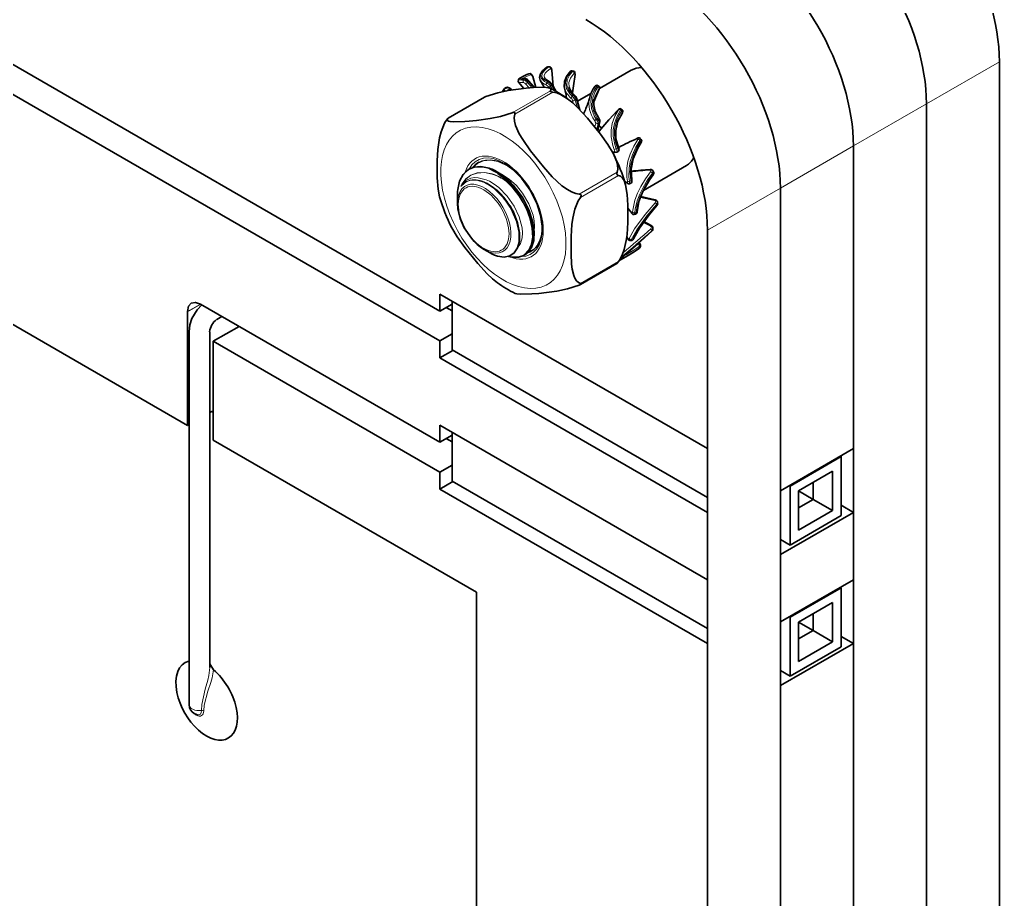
# Model space of a CAD drawing. Extents: x 291 to 828, y 188 to 662.
# Drawn here: x 705.75 to 734.23, y 603.67 to 629.25 of the extents above; entities that cross this region are included whole.
import ezdxf

# ---------------------------------------------------------------- set-up
doc = ezdxf.new("R2010")
doc.units = 0

msp = doc.modelspace()

# ---------------------------------------------------------------- linework, layer by layer
at = {"color": 7, "lineweight": 35}
for p, q in [((688.35, 637.872), (717.967, 620.773)), ((717.967, 619.909), (688.35, 637.008)), ((710.633, 617.453), (683.134, 633.33)), ((734.231, 628.024), (734.231, 581.99)), ((732.109, 626.799), (732.109, 580.765)), ((732.109, 626.799), (732.109, 580.765)), ((729.988, 625.574), (729.988, 579.54)), ((727.867, 624.349), (727.867, 578.315)), ((725.745, 623.125), (725.745, 577.091)), ((719.029, 589.599), (719.029, 612.605)), ((729.988, 611.112), (729.988, 579.54)), ((727.867, 609.887), (727.867, 578.315))]:
    msp.add_line(p, q, dxfattribs=at)
at = {"color": 7, "lineweight": 13, "ltscale": 0.061236}
for p, q in [((732.109, 626.799), (734.231, 628.024)), ((727.867, 624.349), (725.745, 623.125))]:
    msp.add_line(p, q, dxfattribs=at)
at = {"color": 7, "lineweight": 35, "ltscale": 0.00045742}
msp.add_line((721.107, 627.875), (721.089, 627.87), dxfattribs=at)
at = {"color": 7, "lineweight": 35, "ltscale": 0.000359878}
msp.add_line((721.107, 627.875), (721.094, 627.87), dxfattribs=at)
at = {"color": 7, "lineweight": 13, "ltscale": 0.000861641}
msp.add_line((721.128, 627.873), (721.094, 627.87), dxfattribs=at)
at = {"color": 7, "lineweight": 35, "ltscale": 0.000858311}
msp.add_line((721.141, 627.878), (721.107, 627.875), dxfattribs=at)
at = {"color": 7, "lineweight": 13, "ltscale": 0.000355936}
msp.add_line((721.128, 627.873), (721.141, 627.878), dxfattribs=at)
at = {"color": 7, "lineweight": 13, "ltscale": 0.000167854}
msp.add_line((721.219, 627.783), (721.225, 627.783), dxfattribs=at)
at = {"color": 7, "lineweight": 13, "ltscale": 0.011804}
msp.add_line((721.219, 627.783), (721.259, 627.313), dxfattribs=at)
at = {"color": 7, "lineweight": 35, "ltscale": 0.011994}
msp.add_line((721.264, 627.305), (721.225, 627.783), dxfattribs=at)
at = {"color": 7, "lineweight": 13, "ltscale": 0.000930637}
msp.add_line((721.827, 627.743), (721.791, 627.752), dxfattribs=at)
at = {"color": 7, "lineweight": 35, "ltscale": 0.00092868}
msp.add_line((721.848, 627.753), (721.812, 627.761), dxfattribs=at)
at = {"color": 7, "lineweight": 35, "ltscale": 0.026642}
msp.add_line((722.608, 627.243), (723.531, 627.776), dxfattribs=at)
at = {"color": 7, "lineweight": 35, "ltscale": 0.006023}
msp.add_line((720.257, 627.433), (720.409, 627.247), dxfattribs=at)
at = {"color": 7, "lineweight": 35, "ltscale": 0.00051177}
msp.add_line((720.308, 627.556), (720.326, 627.567), dxfattribs=at)
at = {"color": 7, "lineweight": 13, "ltscale": 0.0008866}
msp.add_line((720.397, 627.487), (720.418, 627.516), dxfattribs=at)
at = {"color": 7, "lineweight": 13, "ltscale": 0.00088899}
msp.add_line((720.518, 627.421), (720.54, 627.45), dxfattribs=at)
at = {"color": 7, "lineweight": 13, "ltscale": 0.005032}
msp.add_line((720.649, 627.268), (720.518, 627.421), dxfattribs=at)
at = {"color": 7, "lineweight": 13, "ltscale": 0.005868}
msp.add_line((720.54, 627.45), (720.692, 627.271), dxfattribs=at)
at = {"color": 7, "lineweight": 35, "ltscale": 0.006774}
msp.add_line((720.547, 627.479), (720.723, 627.273), dxfattribs=at)
at = {"color": 7, "lineweight": 13, "ltscale": 0.008359}
msp.add_line((720.663, 627.597), (720.753, 627.275), dxfattribs=at)
at = {"color": 7, "lineweight": 35, "ltscale": 0.008189}
msp.add_line((720.761, 627.275), (720.674, 627.591), dxfattribs=at)
at = {"color": 7, "lineweight": 35, "ltscale": 0.005772}
msp.add_line((720.887, 627.484), (720.997, 627.281), dxfattribs=at)
at = {"color": 7, "lineweight": 13, "ltscale": 0.000932623}
msp.add_line((721.078, 627.412), (721.103, 627.44), dxfattribs=at)
at = {"color": 7, "lineweight": 13, "ltscale": 0.000136103}
msp.add_line((721.891, 627.653), (721.895, 627.656), dxfattribs=at)
at = {"color": 7, "lineweight": 35, "ltscale": 0.000822306}
msp.add_line((719.801, 627.182), (719.784, 627.154), dxfattribs=at)
at = {"color": 7, "lineweight": 35, "ltscale": 0.001035}
msp.add_line((719.801, 627.182), (719.826, 627.215), dxfattribs=at)
at = {"color": 7, "lineweight": 13, "ltscale": 0.00082186}
msp.add_line((719.851, 627.234), (719.869, 627.262), dxfattribs=at)
at = {"color": 7, "lineweight": 13, "ltscale": 0.000624426}
msp.add_line((719.973, 627.208), (719.958, 627.188), dxfattribs=at)
at = {"color": 7, "lineweight": 13, "ltscale": 0.000826942}
msp.add_line((719.973, 627.208), (719.992, 627.235), dxfattribs=at)
at = {"color": 7, "lineweight": 13, "ltscale": 0.000577921}
msp.add_line((719.991, 627.193), (719.973, 627.208), dxfattribs=at)
at = {"color": 7, "lineweight": 13, "ltscale": 0.00139}
msp.add_line((719.992, 627.235), (720.035, 627.2), dxfattribs=at)
at = {"color": 7, "lineweight": 35, "ltscale": 0.002028}
msp.add_line((720.001, 627.256), (720.063, 627.204), dxfattribs=at)
at = {"color": 7, "lineweight": 13, "ltscale": 0.031951}
for p, q in [((720.073, 626.542), (721.18, 627.181)), ((718.199, 626.375), (719.306, 627.014)), ((722.017, 624.17), (723.124, 624.809)), ((722.053, 624.079), (723.159, 624.718))]:
    msp.add_line(p, q, dxfattribs=at)
at = {"color": 7, "lineweight": 13, "ltscale": 0.031949}
msp.add_line((720.143, 626.501), (721.25, 627.14), dxfattribs=at)
at = {"color": 7, "lineweight": 13, "ltscale": 0.003988}
msp.add_line((720.564, 627.261), (720.46, 627.382), dxfattribs=at)
at = {"color": 7, "lineweight": 13, "ltscale": 0.000864549}
msp.add_line((721.137, 627.264), (721.12, 627.294), dxfattribs=at)
at = {"color": 7, "lineweight": 13, "ltscale": 0.000931017}
msp.add_line((721.187, 627.316), (721.212, 627.344), dxfattribs=at)
at = {"color": 7, "lineweight": 13, "ltscale": 0.00288}
msp.add_line((721.244, 627.216), (721.187, 627.316), dxfattribs=at)
at = {"color": 7, "lineweight": 13, "ltscale": 0.004547}
msp.add_line((721.212, 627.344), (721.302, 627.186), dxfattribs=at)
at = {"color": 7, "lineweight": 35, "ltscale": 0.006318}
msp.add_line((721.22, 627.382), (721.345, 627.162), dxfattribs=at)
at = {"color": 7, "lineweight": 35, "ltscale": 0.010087}
msp.add_line((722.6, 627.223), (722.44, 626.853), dxfattribs=at)
at = {"color": 7, "lineweight": 13, "ltscale": 0.010002}
msp.add_line((722.599, 627.22), (722.44, 626.853), dxfattribs=at)
at = {"color": 7, "lineweight": 13, "ltscale": 0.000988167}
msp.add_line((722.565, 627.299), (722.53, 627.317), dxfattribs=at)
at = {"color": 7, "lineweight": 35, "ltscale": 0.000990267}
msp.add_line((722.585, 627.317), (722.55, 627.335), dxfattribs=at)
at = {"color": 7, "lineweight": 35, "ltscale": 0.030573}
msp.add_line((718.208, 626.384), (719.267, 626.995), dxfattribs=at)
at = {"color": 7, "lineweight": 35, "ltscale": 0.001066}
msp.add_line((719.267, 626.995), (719.306, 627.014), dxfattribs=at)
at = {"color": 7, "lineweight": 13, "ltscale": 0.000960683}
msp.add_line((721.813, 627.018), (721.841, 627.044), dxfattribs=at)
at = {"color": 7, "lineweight": 13, "ltscale": 0.002511}
msp.add_line((721.854, 626.804), (721.827, 626.901), dxfattribs=at)
at = {"color": 7, "lineweight": 13, "ltscale": 0.000956747}
msp.add_line((721.899, 626.905), (721.927, 626.931), dxfattribs=at)
at = {"color": 7, "lineweight": 13, "ltscale": 0.005023}
msp.add_line((721.953, 626.712), (721.899, 626.905), dxfattribs=at)
at = {"color": 7, "lineweight": 13, "ltscale": 0.006969}
msp.add_line((721.927, 626.931), (722.002, 626.663), dxfattribs=at)
at = {"color": 7, "lineweight": 35, "ltscale": 0.008949}
msp.add_line((721.94, 626.972), (722.037, 626.627), dxfattribs=at)
at = {"color": 7, "lineweight": 35, "ltscale": 0.011252}
msp.add_line((721.968, 626.873), (722.357, 627.099), dxfattribs=at)
at = {"color": 7, "lineweight": 35, "ltscale": 0.000972272}
msp.add_line((722.323, 626.995), (722.314, 626.957), dxfattribs=at)
at = {"color": 7, "lineweight": 35, "ltscale": 0.000635048}
msp.add_line((722.446, 626.903), (722.451, 626.928), dxfattribs=at)
at = {"color": 7, "lineweight": 13, "ltscale": 0.00099374}
msp.add_line((723.253, 626.592), (723.222, 626.617), dxfattribs=at)
at = {"color": 7, "lineweight": 35, "ltscale": 0.000996413}
msp.add_line((723.268, 626.624), (723.238, 626.649), dxfattribs=at)
at = {"color": 7, "lineweight": 13, "ltscale": 0.061237}
for q in [(732.109, 626.799), (727.867, 624.349)]:
    msp.add_line((729.988, 625.574), q, dxfattribs=at)
at = {"color": 7, "lineweight": 35, "ltscale": 0.002633}
msp.add_line((718.135, 626.284), (718.196, 626.37), dxfattribs=at)
at = {"color": 7, "lineweight": 35, "ltscale": 0.000131553}
msp.add_line((718.199, 626.375), (718.196, 626.37), dxfattribs=at)
at = {"color": 7, "lineweight": 35, "ltscale": 0.000326926}
msp.add_line((718.208, 626.384), (718.199, 626.375), dxfattribs=at)
at = {"color": 7, "lineweight": 13, "ltscale": 0.000973554}
msp.add_line((722.512, 626.352), (722.543, 626.375), dxfattribs=at)
at = {"color": 7, "lineweight": 35, "ltscale": 0.007}
msp.add_line((722.617, 626.289), (722.56, 626.015), dxfattribs=at)
at = {"color": 7, "lineweight": 13, "ltscale": 0.003126}
msp.add_line((722.471, 626.127), (722.496, 626.25), dxfattribs=at)
at = {"color": 7, "lineweight": 13, "ltscale": 0.004725}
msp.add_line((722.529, 626.053), (722.567, 626.238), dxfattribs=at)
at = {"color": 7, "lineweight": 13, "ltscale": 0.005989}
msp.add_line((722.599, 626.261), (722.55, 626.026), dxfattribs=at)
at = {"color": 7, "lineweight": 13, "ltscale": 0.00096885}
msp.add_line((722.567, 626.238), (722.599, 626.261), dxfattribs=at)
at = {"color": 7, "lineweight": 13, "ltscale": 0.001262}
msp.add_line((723.795, 625.787), (723.783, 625.738), dxfattribs=at)
at = {"color": 7, "lineweight": 13, "ltscale": 0.000930801}
msp.add_line((723.808, 625.71), (723.783, 625.738), dxfattribs=at)
at = {"color": 7, "lineweight": 35, "ltscale": 0.000933484}
msp.add_line((723.819, 625.759), (723.795, 625.787), dxfattribs=at)
at = {"color": 7, "lineweight": 13, "ltscale": 0.001256}
msp.add_line((723.808, 625.71), (723.819, 625.759), dxfattribs=at)
at = {"color": 7, "lineweight": 13, "ltscale": 0.00172}
msp.add_line((722.978, 625.406), (723.046, 625.419), dxfattribs=at)
at = {"color": 7, "lineweight": 13, "ltscale": 0.001513}
msp.add_line((723.092, 625.495), (723.036, 625.471), dxfattribs=at)
at = {"color": 7, "lineweight": 13, "ltscale": 0.000975944}
msp.add_line((723.092, 625.495), (723.126, 625.514), dxfattribs=at)
at = {"color": 7, "lineweight": 35, "ltscale": 0.000972075}
msp.add_line((723.114, 625.396), (723.148, 625.414), dxfattribs=at)
at = {"color": 7, "lineweight": 13, "ltscale": 0.000950653}
msp.add_line((723.161, 625.528), (723.126, 625.514), dxfattribs=at)
at = {"color": 7, "lineweight": 35, "ltscale": 0.219948}
msp.add_line((729.988, 625.574), (729.988, 616.776), dxfattribs=at)
at = {"color": 7, "lineweight": 35, "ltscale": 0.002598}
msp.add_line((722.997, 625.371), (723.099, 625.391), dxfattribs=at)
at = {"color": 7, "lineweight": 35, "ltscale": 0.000401535}
msp.add_line((723.114, 625.396), (723.099, 625.391), dxfattribs=at)
at = {"color": 7, "lineweight": 35, "ltscale": 0.000803998}
for p, q in [((719.086, 625.094), (719.113, 625.11)), ((720.409, 622.394), (720.437, 622.41))]:
    msp.add_line(p, q, dxfattribs=at)
at = {"color": 7, "lineweight": 13, "ltscale": 0.000909963}
msp.add_line((719.911, 625.028), (719.879, 625.046), dxfattribs=at)
at = {"color": 7, "lineweight": 35, "ltscale": 0.036006}
msp.add_line((723.884, 624.285), (725.131, 625.005), dxfattribs=at)
at = {"color": 7, "lineweight": 35, "ltscale": 0.000782828}
msp.add_line((724.175, 624.823), (724.16, 624.85), dxfattribs=at)
at = {"color": 7, "lineweight": 35, "ltscale": 0.000129511}
msp.add_line((719.897, 624.553), (719.9, 624.557), dxfattribs=at)
at = {"color": 7, "lineweight": 13, "ltscale": 0.002458}
msp.add_line((723.33, 624.565), (723.41, 624.508), dxfattribs=at)
at = {"color": 7, "lineweight": 13, "ltscale": 0.000970767}
msp.add_line((723.481, 624.55), (723.517, 624.565), dxfattribs=at)
at = {"color": 7, "lineweight": 13, "ltscale": 0.000791308}
msp.add_line((724.163, 624.758), (724.147, 624.785), dxfattribs=at)
at = {"color": 7, "lineweight": 13, "ltscale": 9.9358e-05}
msp.add_line((718.603, 624.46), (718.603, 624.464), dxfattribs=at)
at = {"color": 7, "lineweight": 35, "ltscale": 0.002804}
msp.add_line((723.336, 624.547), (723.427, 624.483), dxfattribs=at)
at = {"color": 7, "lineweight": 13, "ltscale": 0.001874}
msp.add_line((723.479, 624.475), (723.481, 624.55), dxfattribs=at)
at = {"color": 7, "lineweight": 35, "ltscale": 0.000965822}
msp.add_line((723.479, 624.475), (723.516, 624.489), dxfattribs=at)
at = {"color": 7, "lineweight": 35, "ltscale": 0.219949}
msp.add_line((727.867, 624.349), (727.867, 615.551), dxfattribs=at)
at = {"color": 7, "lineweight": 35, "ltscale": 0.001939}
msp.add_line((718.479, 624.173), (718.482, 624.251), dxfattribs=at)
at = {"color": 7, "lineweight": 35, "ltscale": 0.006595}
msp.add_line((718.479, 623.909), (718.479, 624.173), dxfattribs=at)
at = {"color": 7, "lineweight": 13, "ltscale": 0.01046}
msp.add_line((723.794, 624.077), (724.202, 623.987), dxfattribs=at)
at = {"color": 7, "lineweight": 35, "ltscale": 0.010716}
msp.add_line((723.805, 624.105), (724.222, 624.007), dxfattribs=at)
at = {"color": 7, "lineweight": 13, "ltscale": 0.004648}
msp.add_line((723.435, 623.778), (723.546, 623.629), dxfattribs=at)
at = {"color": 7, "lineweight": 35, "ltscale": 0.004885}
msp.add_line((723.552, 623.609), (723.435, 623.766), dxfattribs=at)
at = {"color": 7, "lineweight": 13, "ltscale": 0.000588754}
msp.add_line((724.275, 623.851), (724.268, 623.873), dxfattribs=at)
at = {"color": 7, "lineweight": 35, "ltscale": 0.000594868}
msp.add_line((724.295, 623.922), (724.289, 623.945), dxfattribs=at)
at = {"color": 7, "lineweight": 13, "ltscale": 0.001312}
msp.add_line((723.616, 623.583), (723.634, 623.632), dxfattribs=at)
at = {"color": 7, "lineweight": 35, "ltscale": 0.000947035}
msp.add_line((723.616, 623.583), (723.653, 623.592), dxfattribs=at)
at = {"color": 7, "lineweight": 13, "ltscale": 0.000953419}
msp.add_line((723.634, 623.632), (723.671, 623.642), dxfattribs=at)
at = {"color": 7, "lineweight": 13, "ltscale": 0.001326}
msp.add_line((723.671, 623.642), (723.653, 623.592), dxfattribs=at)
at = {"color": 7, "lineweight": 13, "ltscale": 0.005991}
msp.add_line((723.876, 623.347), (724.09, 623.239), dxfattribs=at)
at = {"color": 7, "lineweight": 35, "ltscale": 0.005995}
msp.add_line((723.897, 623.376), (724.11, 623.266), dxfattribs=at)
at = {"color": 7, "lineweight": 35, "ltscale": 0.000371516}
msp.add_line((724.159, 623.149), (724.162, 623.164), dxfattribs=at)
at = {"color": 7, "lineweight": 35, "ltscale": 0.00203}
msp.add_line((723.435, 622.87), (723.401, 622.944), dxfattribs=at)
at = {"color": 7, "lineweight": 13, "ltscale": 0.001977}
msp.add_line((723.402, 622.958), (723.436, 622.886), dxfattribs=at)
at = {"color": 7, "lineweight": 13, "ltscale": 0.000919639}
msp.add_line((723.532, 622.85), (723.569, 622.856), dxfattribs=at)
at = {"color": 7, "lineweight": 13, "ltscale": 8.6006e-05}
msp.add_line((724.129, 623.095), (724.131, 623.098), dxfattribs=at)
at = {"color": 7, "lineweight": 13, "ltscale": 0.000364746}
msp.add_line((724.131, 623.098), (724.133, 623.112), dxfattribs=at)
at = {"color": 7, "lineweight": 35, "ltscale": 0.00496}
msp.add_line((719.256, 622.563), (719.428, 622.464), dxfattribs=at)
at = {"color": 7, "lineweight": 35, "ltscale": 0.000915438}
msp.add_line((723.508, 622.824), (723.544, 622.829), dxfattribs=at)
at = {"color": 7, "lineweight": 35, "ltscale": 0.005846}
msp.add_line((723.758, 622.594), (723.563, 622.465), dxfattribs=at)
at = {"color": 7, "lineweight": 13, "ltscale": 0.00054619}
msp.add_line((723.727, 622.734), (723.744, 622.72), dxfattribs=at)
at = {"color": 7, "lineweight": 13, "ltscale": 0.000383114}
msp.add_line((723.222, 622.303), (723.209, 622.295), dxfattribs=at)
at = {"color": 7, "lineweight": 13, "ltscale": 0.000228357}
msp.add_line((723.213, 622.302), (723.222, 622.303), dxfattribs=at)
at = {"color": 7, "lineweight": 35, "ltscale": 0.000142357}
msp.add_line((723.442, 622.39), (723.437, 622.387), dxfattribs=at)
at = {"color": 7, "lineweight": 35, "ltscale": 0.003575}
msp.add_line((723.563, 622.465), (723.442, 622.39), dxfattribs=at)
at = {"color": 7, "lineweight": 13, "ltscale": 0.03195}
msp.add_line((722.053, 621.58), (723.159, 622.219), dxfattribs=at)
at = {"color": 7, "lineweight": 35, "ltscale": 0.030575}
msp.add_line((722.056, 621.548), (723.115, 622.16), dxfattribs=at)
at = {"color": 7, "lineweight": 35, "ltscale": 0.000324769}
msp.add_line((723.115, 622.16), (723.124, 622.169), dxfattribs=at)
at = {"color": 7, "lineweight": 35, "ltscale": 0.000132497}
msp.add_line((723.124, 622.169), (723.127, 622.173), dxfattribs=at)
at = {"color": 7, "lineweight": 35, "ltscale": 0.002632}
msp.add_line((723.187, 622.26), (723.127, 622.173), dxfattribs=at)
at = {"color": 7, "lineweight": 35, "ltscale": 0.001227}
msp.add_line((723.187, 622.26), (723.159, 622.219), dxfattribs=at)
at = {"color": 7, "lineweight": 35, "ltscale": 0.001065}
msp.add_line((722.056, 621.548), (722.017, 621.53), dxfattribs=at)
at = {"color": 7, "lineweight": 35, "ltscale": 0.012355}
msp.add_line((717.967, 620.773), (717.967, 621.267), dxfattribs=at)
at = {"color": 7, "lineweight": 35, "ltscale": 0.224551}
for p, q in [((717.967, 621.267), (725.745, 616.776)), ((725.745, 614.924), (717.967, 619.415)), ((725.745, 611.112), (717.967, 615.603))]:
    msp.add_line(p, q, dxfattribs=at)
at = {"color": 7, "lineweight": 13, "ltscale": 0.010829}
msp.add_line((710.632, 620.763), (711.008, 620.979), dxfattribs=at)
at = {"color": 7, "lineweight": 13, "ltscale": 0.011094}
msp.add_line((710.633, 620.751), (711.018, 620.973), dxfattribs=at)
at = {"color": 7, "lineweight": 35, "ltscale": 0.200897}
msp.add_line((711.008, 620.979), (717.967, 616.961), dxfattribs=at)
at = {"color": 7, "lineweight": 35, "ltscale": 0.010212}
for p, q in [((717.967, 620.773), (718.321, 620.977)), ((717.967, 619.909), (718.321, 620.113)), ((717.967, 616.961), (718.321, 617.165)), ((717.967, 616.097), (718.321, 616.301))]:
    msp.add_line(p, q, dxfattribs=at)
at = {"color": 7, "lineweight": 35, "ltscale": 0.004819}
msp.add_line((718.321, 620.784), (718.154, 620.881), dxfattribs=at)
at = {"color": 7, "lineweight": 35, "ltscale": 0.035397}
for p, q in [((718.321, 621.063), (718.321, 619.647)), ((718.321, 615.835), (718.321, 617.251))]:
    msp.add_line(p, q, dxfattribs=at)
at = {"color": 7, "lineweight": 35, "ltscale": 0.000280301}
msp.add_line((710.633, 620.751), (710.632, 620.763), dxfattribs=at)
at = {"color": 7, "lineweight": 35, "ltscale": 0.082469}
msp.add_line((710.633, 617.453), (710.633, 620.751), dxfattribs=at)
at = {"color": 7, "lineweight": 35, "ltscale": 0.004455}
msp.add_line((711.634, 620.617), (711.48, 620.528), dxfattribs=at)
at = {"color": 7, "lineweight": 35, "ltscale": 0.021602}
msp.add_line((711.382, 619.899), (712.13, 620.331), dxfattribs=at)
at = {"color": 7, "lineweight": 35, "ltscale": 0.271028}
msp.add_line((710.676, 620.176), (710.676, 609.335), dxfattribs=at)
at = {"color": 7, "lineweight": 35, "ltscale": 0.243997}
msp.add_line((711.276, 620.176), (711.276, 610.416), dxfattribs=at)
at = {"color": 7, "lineweight": 35, "ltscale": 0.190095}
msp.add_line((717.967, 616.097), (711.382, 619.899), dxfattribs=at)
at = {"color": 7, "lineweight": 35, "ltscale": 0.071962}
msp.add_line((711.382, 619.899), (711.382, 617.021), dxfattribs=at)
at = {"color": 7, "lineweight": 35, "ltscale": 0.012341}
msp.add_line((717.967, 619.415), (717.967, 619.909), dxfattribs=at)
at = {"color": 7, "lineweight": 35, "ltscale": 0.010902}
for p, q in [((717.967, 619.415), (718.344, 619.633)), ((717.967, 615.603), (718.344, 615.821))]:
    msp.add_line(p, q, dxfattribs=at)
at = {"color": 7, "lineweight": 35, "ltscale": 0.214339}
for p, q in [((725.745, 615.36), (718.321, 619.647)), ((725.745, 611.548), (718.321, 615.835))]:
    msp.add_line(p, q, dxfattribs=at)
at = {"color": 7, "lineweight": 35, "ltscale": 0.001854}
msp.add_line((711.276, 617.824), (711.34, 617.861), dxfattribs=at)
at = {"color": 7, "lineweight": 13, "ltscale": 0.001191}
msp.add_line((711.34, 617.858), (711.382, 617.881), dxfattribs=at)
at = {"color": 7, "lineweight": 35, "ltscale": 8.23975e-05}
msp.add_line((711.34, 617.858), (711.34, 617.861), dxfattribs=at)
at = {"color": 7, "lineweight": 35, "ltscale": 0.001214}
msp.add_line((711.382, 617.833), (711.34, 617.858), dxfattribs=at)
at = {"color": 7, "lineweight": 35, "ltscale": 0.001239}
msp.add_line((710.633, 617.453), (710.676, 617.477), dxfattribs=at)
at = {"color": 7, "lineweight": 35, "ltscale": 0.224542}
msp.add_line((717.967, 617.455), (725.745, 612.964), dxfattribs=at)
at = {"color": 7, "lineweight": 35, "ltscale": 0.012347}
msp.add_line((717.967, 616.961), (717.967, 617.455), dxfattribs=at)
at = {"color": 7, "lineweight": 35, "ltscale": 0.220766}
msp.add_line((719.029, 612.605), (711.382, 617.021), dxfattribs=at)
at = {"color": 7, "lineweight": 35, "ltscale": 0.004831}
msp.add_line((718.153, 617.069), (718.321, 616.972), dxfattribs=at)
at = {"color": 7, "lineweight": 35, "ltscale": 0.061238}
msp.add_line((727.866, 615.552), (729.988, 616.776), dxfattribs=at)
at = {"color": 7, "lineweight": 35, "ltscale": 0.042867}
for p, q in [((728.146, 615.689), (729.631, 616.546)), ((729.631, 614.832), (729.631, 616.546)), ((729.631, 612.734), (729.631, 611.02)), ((728.146, 610.162), (728.146, 611.877))]:
    msp.add_line(p, q, dxfattribs=at)
at = {"color": 7, "lineweight": 35, "ltscale": 0.000598829}
msp.add_line((729.631, 616.546), (729.61, 616.558), dxfattribs=at)
at = {"color": 7, "lineweight": 35, "ltscale": 0.012349}
msp.add_line((717.967, 615.603), (717.967, 616.097), dxfattribs=at)
at = {"color": 7, "lineweight": 35, "ltscale": 0.028578}
for p, q in [((729.383, 616.118), (728.393, 615.546)), ((729.383, 616.118), (729.383, 614.975)), ((728.393, 611.734), (729.383, 612.306)), ((729.383, 611.162), (729.383, 612.306))]:
    msp.add_line(p, q, dxfattribs=at)
at = {"color": 7, "lineweight": 35, "ltscale": 0.012247}
for p, q in [((728.818, 615.791), (728.818, 615.301)), ((728.818, 615.301), (728.393, 615.546)), ((728.393, 615.056), (728.818, 615.301)), ((728.818, 611.489), (728.393, 611.734)), ((728.818, 611.489), (728.393, 611.244))]:
    msp.add_line(p, q, dxfattribs=at)
at = {"color": 7, "lineweight": 35, "ltscale": 0.000599593}
msp.add_line((728.146, 615.689), (728.125, 615.701), dxfattribs=at)
at = {"color": 7, "lineweight": 35, "ltscale": 0.042865}
msp.add_line((728.146, 615.689), (728.146, 613.974), dxfattribs=at)
at = {"color": 7, "lineweight": 35, "ltscale": 0.028577}
for p, q in [((728.393, 614.403), (728.393, 615.546)), ((728.393, 614.403), (729.383, 614.975)), ((728.393, 611.734), (728.393, 610.591)), ((729.383, 611.162), (728.393, 610.591))]:
    msp.add_line(p, q, dxfattribs=at)
at = {"color": 7, "lineweight": 35, "ltscale": 0.01633}
for p, q in [((729.383, 614.975), (728.818, 615.301)), ((729.383, 611.162), (728.818, 611.489))]:
    msp.add_line(p, q, dxfattribs=at)
at = {"color": 7, "lineweight": 35, "ltscale": 0.061237}
for p, q in [((727.866, 613.7), (729.988, 614.924)), ((727.867, 611.739), (729.988, 612.964)), ((727.866, 609.888), (729.988, 611.112))]:
    msp.add_line(p, q, dxfattribs=at)
at = {"color": 7, "lineweight": 35, "ltscale": 0.010304}
for p, q in [((729.988, 614.924), (729.631, 615.13)), ((729.988, 611.112), (729.631, 611.318))]:
    msp.add_line(p, q, dxfattribs=at)
at = {"color": 7, "lineweight": 35, "ltscale": 0.049001}
for p, q in [((729.988, 614.924), (729.988, 612.964)), ((727.867, 613.699), (727.867, 611.739))]:
    msp.add_line(p, q, dxfattribs=at)
at = {"color": 7, "lineweight": 35, "ltscale": 0.042866}
for p, q in [((729.631, 614.832), (728.146, 613.974)), ((729.631, 612.734), (728.146, 611.877)), ((728.146, 610.162), (729.631, 611.02))]:
    msp.add_line(p, q, dxfattribs=at)
at = {"color": 7, "lineweight": 35, "ltscale": 0.008067}
msp.add_line((728.146, 613.974), (727.866, 614.136), dxfattribs=at)
at = {"color": 7, "lineweight": 35, "ltscale": 0.000589933}
for p, q in [((729.631, 612.734), (729.61, 612.746)), ((728.146, 611.877), (728.125, 611.889))]:
    msp.add_line(p, q, dxfattribs=at)
at = {"color": 7, "lineweight": 35, "ltscale": 0.012248}
msp.add_line((728.818, 611.489), (728.818, 611.979), dxfattribs=at)
at = {"color": 7, "lineweight": 35, "ltscale": 0.005251}
msp.add_line((711.39, 610.346), (711.276, 610.523), dxfattribs=at)
at = {"color": 7, "lineweight": 35, "ltscale": 0.008066}
msp.add_line((728.146, 610.162), (727.867, 610.324), dxfattribs=at)
at = {"color": 7, "lineweight": 13, "ltscale": 0.003623}
msp.add_line((710.672, 609.553), (710.67, 609.409), dxfattribs=at)
at = {"color": 7, "lineweight": 13, "ltscale": 0.002641}
msp.add_line((710.676, 609.659), (710.672, 609.553), dxfattribs=at)
at = {"color": 7, "lineweight": 35}
for points in [[(721.076, 627.863), (720.954, 627.759), (720.883, 627.657), (720.864, 627.567), (720.887, 627.484)], [(721.225, 627.783), (721.206, 627.844), (721.171, 627.874), (721.14, 627.878)], [(721.753, 627.742), (721.644, 627.595), (721.586, 627.45), (721.581, 627.29), (721.589, 627.252)], [(721.895, 627.656), (721.893, 627.706), (721.876, 627.737), (721.848, 627.753)], [(720.308, 627.556), (720.267, 627.524), (720.248, 627.497), (720.243, 627.463), (720.257, 627.433)], [(720.674, 627.591), (720.635, 627.655), (720.593, 627.677), (720.555, 627.673)], [(721.144, 627.452), (721.037, 627.518), (721.01, 627.552)], [(719.306, 627.014), (719.65, 627.123), (719.952, 627.186), (720.479, 627.253)], [(720.001, 627.256), (719.936, 627.285), (719.888, 627.278), (719.874, 627.268)], [(721.164, 627.255), (721.116, 627.269), (721.005, 627.28), (720.687, 627.27), (720.479, 627.253)], [(721.18, 627.181), (721.195, 627.211), (721.193, 627.229), (721.187, 627.239), (721.164, 627.255)], [(721.18, 627.181), (721.174, 627.171), (721.176, 627.157), (721.25, 627.14)], [(721.681, 626.946), (721.476, 627.072), (721.364, 627.117), (721.25, 627.14)], [(722.6, 627.223), (722.613, 627.268), (722.605, 627.298), (722.585, 627.317)], [(723.01, 625.346), (722.851, 625.614), (722.632, 625.92), (722.254, 626.387), (721.979, 626.685), (721.829, 626.827), (721.681, 626.946)], [(722.583, 626.385), (722.482, 626.574), (722.438, 626.772), (722.446, 626.903)], [(720.073, 626.542), (720.109, 626.553), (720.149, 626.541), (720.143, 626.501)], [(722.59, 625.996), (722.881, 626.337), (723.151, 626.629)], [(723.238, 626.649), (723.214, 626.66), (723.186, 626.657), (723.155, 626.634), (723.151, 626.629)], [(723.271, 626.542), (723.286, 626.576), (723.284, 626.603), (723.268, 626.624)], [(718.135, 626.284), (718.105, 626.233), (718.002, 625.987), (717.957, 625.812), (717.908, 625.472), (717.89, 625.145), (717.891, 624.644), (717.915, 624.323), (717.957, 624.1)], [(718.196, 626.37), (718.183, 626.344), (718.186, 626.325), (718.193, 626.314), (718.221, 626.298), (718.263, 626.286), (718.373, 626.275), (718.691, 626.285), (718.819, 626.295)], [(720.073, 626.542), (719.729, 626.433), (719.427, 626.369), (719.033, 626.316), (718.819, 626.295)], [(722.017, 624.17), (721.915, 624.19), (721.792, 624.238), (721.673, 624.305), (721.516, 624.418), (721.233, 624.68), (720.978, 624.965), (720.603, 625.434), (720.376, 625.76), (720.276, 625.93), (720.167, 626.174), (720.136, 626.298), (720.127, 626.403), (720.143, 626.501)], [(722.583, 626.385), (722.615, 626.321), (722.617, 626.289)], [(723.161, 625.528), (723.086, 625.789), (723.079, 626.029), (723.144, 626.295), (723.271, 626.542)], [(723.161, 625.528), (723.177, 625.474), (723.172, 625.44), (723.148, 625.414)], [(723.549, 624.583), (723.53, 624.897), (723.586, 625.199), (723.719, 625.512), (723.817, 625.674)], [(723.124, 624.809), (723.14, 624.896), (723.132, 625.012), (723.102, 625.13), (723.01, 625.346)], [(719.403, 624.929), (719.162, 624.978), (718.963, 624.961), (718.789, 624.886), (718.642, 624.746), (718.538, 624.548), (718.486, 624.31), (718.482, 624.251)], [(719.511, 624.865), (719.395, 624.926), (719.394, 624.927)], [(719.834, 625.076), (720.092, 624.891), (720.341, 624.641), (720.59, 624.294), (720.782, 623.91), (720.892, 623.568), (720.942, 623.241), (720.944, 623.153)], [(719.9, 624.557), (719.891, 624.572), (719.83, 624.635), (719.8, 624.662)], [(723.124, 624.809), (723.114, 624.76), (723.116, 624.745), (723.13, 624.728), (723.148, 624.72), (723.159, 624.718)], [(723.159, 624.718), (723.218, 624.694), (723.276, 624.64), (723.32, 624.567), (723.366, 624.443)], [(723.549, 624.583), (723.551, 624.532), (723.539, 624.506), (723.516, 624.489)], [(723.701, 623.662), (723.754, 623.956), (723.868, 624.252), (724.071, 624.603), (724.166, 624.736)], [(720.099, 624.433), (720.358, 624.092), (720.555, 623.715), (720.663, 623.388), (720.709, 623.077), (720.695, 622.83), (720.629, 622.621), (720.518, 622.47), (720.437, 622.41)], [(723.366, 624.443), (723.415, 624.16), (723.433, 623.855), (723.432, 623.352), (723.408, 623.004), (723.383, 622.823), (723.323, 622.563), (723.276, 622.432), (723.187, 622.26)], [(722.053, 621.58), (721.994, 621.604), (721.936, 621.658), (721.892, 621.731), (721.86, 621.811), (721.817, 621.991), (721.797, 622.138), (721.779, 622.444), (721.78, 622.946), (721.804, 623.294), (721.829, 623.476), (721.889, 623.735), (721.988, 623.977), (722.053, 624.079)], [(722.017, 624.17), (722.052, 624.164), (722.068, 624.156), (722.078, 624.133), (722.077, 624.123), (722.069, 624.105), (722.053, 624.079)], [(718.882, 622.89), (718.676, 623.196), (718.559, 623.465), (718.493, 623.736), (718.479, 623.909)], [(723.596, 622.872), (723.769, 623.189), (724.046, 623.571), (724.274, 623.84)], [(720.093, 623.678), (720.228, 623.34), (720.285, 623.046), (720.281, 622.812), (720.225, 622.611), (720.127, 622.467), (719.996, 622.379), (719.834, 622.345), (719.643, 622.371), (719.551, 622.403)], [(718.313, 623.198), (718.472, 622.93), (718.691, 622.624), (719.069, 622.157), (719.344, 621.858), (719.494, 621.717), (719.642, 621.597)], [(723.24, 622.309), (723.715, 622.724), (724.129, 623.095)], [(720.409, 622.394), (720.254, 622.339), (720.062, 622.341), (719.959, 622.365)], [(723.159, 622.219), (723.114, 622.161), (723.114, 622.16), (723.115, 622.16)], [(722.017, 621.53), (721.673, 621.421), (721.371, 621.357), (720.843, 621.29)], [(722.053, 621.58), (722.067, 621.577), (722.073, 621.575), (722.078, 621.567), (722.056, 621.548)], [(720.159, 621.289), (720.207, 621.274), (720.318, 621.263), (720.636, 621.273), (720.843, 621.29)], [(710.632, 620.763), (710.662, 620.914), (710.742, 621.005)], [(710.676, 620.176), (710.699, 620.372), (710.761, 620.558), (710.913, 620.811), (711.05, 620.955)], [(710.742, 621.005), (710.861, 621.029), (711.008, 620.979)]]:
    msp.add_lwpolyline(points, dxfattribs=at)
at = {"color": 7, "lineweight": 13}
for points in [[(721.094, 627.87), (720.979, 627.774), (720.934, 627.72), (720.896, 627.633), (720.918, 627.532), (721.011, 627.448), (721.078, 627.412)], [(721.103, 627.44), (720.984, 627.515), (720.95, 627.557), (720.932, 627.604), (720.939, 627.669), (720.96, 627.712), (721.028, 627.792), (721.128, 627.873)], [(721.01, 627.552), (720.998, 627.621), (721.032, 627.693), (721.074, 627.741), (721.183, 627.83)], [(721.183, 627.83), (721.189, 627.832), (721.196, 627.831), (721.202, 627.827), (721.212, 627.812), (721.219, 627.783)], [(721.791, 627.752), (721.687, 627.616), (721.648, 627.538), (721.619, 627.408), (721.647, 627.243), (721.743, 627.09), (721.813, 627.018)], [(721.841, 627.044), (721.72, 627.186), (721.661, 627.34), (721.672, 627.493), (721.737, 627.631), (721.827, 627.743)], [(721.725, 627.287), (721.719, 627.42), (721.765, 627.546), (721.872, 627.689)], [(721.872, 627.689), (721.878, 627.693), (721.88, 627.694), (721.884, 627.694), (721.887, 627.691), (721.889, 627.687), (721.891, 627.679), (721.891, 627.653)], [(720.257, 627.433), (720.262, 627.428), (720.28, 627.421), (720.399, 627.417)], [(720.308, 627.556), (720.273, 627.529), (720.264, 627.517), (720.262, 627.511), (720.264, 627.503), (720.267, 627.499), (720.28, 627.493), (720.352, 627.486), (720.397, 627.487)], [(720.418, 627.516), (720.318, 627.518), (720.301, 627.523), (720.296, 627.527), (720.293, 627.532), (720.294, 627.537), (720.3, 627.546), (720.326, 627.567)], [(720.365, 627.53), (720.371, 627.536), (720.391, 627.55), (720.508, 627.604), (720.611, 627.646)], [(720.518, 627.421), (720.445, 627.477), (720.397, 627.487)], [(720.418, 627.516), (720.451, 627.511), (720.54, 627.45)], [(720.611, 627.646), (720.617, 627.647), (720.629, 627.644), (720.639, 627.636), (720.663, 627.597)], [(719.973, 627.208), (719.905, 627.242), (719.851, 627.234)], [(719.869, 627.262), (719.922, 627.27), (719.992, 627.235)], [(722.53, 627.317), (722.449, 627.189), (722.387, 627.044), (722.354, 626.88), (722.37, 626.662), (722.45, 626.454), (722.512, 626.352)], [(722.543, 626.375), (722.44, 626.57), (722.393, 626.775), (722.41, 626.976), (722.477, 627.156), (722.565, 627.299)], [(722.597, 627.241), (722.603, 627.248), (722.605, 627.25), (722.606, 627.25), (722.607, 627.249), (722.607, 627.246), (722.606, 627.239), (722.599, 627.22)], [(722.589, 625.976), (722.709, 626.136), (722.975, 626.439), (723.149, 626.626)], [(723.159, 626.625), (723.056, 626.441), (722.977, 626.228), (722.943, 626.038), (722.942, 625.842), (722.991, 625.592), (723.036, 625.471)], [(723.222, 626.617), (723.12, 626.438), (723.041, 626.231), (723.005, 626.047), (723.002, 625.857), (723.048, 625.614), (723.092, 625.495)], [(723.149, 626.626), (723.161, 626.638), (723.165, 626.641), (723.167, 626.642), (723.168, 626.641), (723.167, 626.64), (723.166, 626.637), (723.159, 626.625)], [(722.567, 626.238), (722.549, 626.295), (722.512, 626.352)], [(722.543, 626.375), (722.586, 626.306), (722.599, 626.261)], [(723.721, 625.765), (723.601, 625.566), (723.497, 625.338), (723.435, 625.137), (723.4, 624.93), (723.4, 624.67), (723.418, 624.547)], [(723.783, 625.738), (723.665, 625.543), (723.563, 625.321), (723.501, 625.127), (723.466, 624.926), (723.464, 624.671), (723.481, 624.55)], [(723.517, 624.565), (723.496, 624.797), (723.52, 625.045), (723.591, 625.295), (723.695, 625.523), (723.808, 625.71)], [(723.701, 625.789), (723.718, 625.794), (723.724, 625.793), (723.728, 625.789), (723.729, 625.784), (723.728, 625.778), (723.721, 625.765)], [(723.046, 625.419), (723.047, 625.419), (723.048, 625.42), (723.049, 625.422), (723.049, 625.427), (723.047, 625.44), (723.036, 625.471)], [(723.112, 625.395), (723.119, 625.411), (723.108, 625.456), (723.092, 625.495)], [(723.126, 625.514), (723.148, 625.458), (723.153, 625.433), (723.147, 625.414)], [(719.867, 625.03), (719.65, 625.119), (719.436, 625.158), (719.235, 625.141), (719.065, 625.07), (718.924, 624.95)], [(719.879, 625.046), (719.727, 625.113), (719.574, 625.157), (719.43, 625.175), (719.292, 625.166), (719.184, 625.139), (719.086, 625.094)], [(718.482, 624.251), (718.514, 624.466), (718.586, 624.655), (718.698, 624.806), (718.841, 624.908), (719.013, 624.96), (719.204, 624.96), (719.357, 624.926), (719.511, 624.865)], [(724.068, 624.872), (724.086, 624.869), (724.093, 624.865), (724.098, 624.858), (724.099, 624.849), (724.09, 624.827)], [(718.847, 624.58), (718.739, 624.541), (718.647, 624.476), (718.586, 624.412), (718.578, 624.406), (718.578, 624.407), (718.603, 624.46)], [(718.839, 624.569), (718.734, 624.531), (718.595, 624.419), (718.585, 624.409), (718.578, 624.404), (718.582, 624.421), (718.603, 624.464)], [(718.603, 624.464), (718.717, 624.617), (718.869, 624.73), (719.051, 624.794), (719.263, 624.805), (719.488, 624.761)], [(718.603, 624.46), (718.718, 624.613), (718.869, 624.725), (719.051, 624.789), (719.262, 624.8), (719.487, 624.756)], [(718.603, 624.46), (718.722, 624.571), (718.869, 624.637), (718.974, 624.654), (719.084, 624.652), (719.311, 624.595), (719.407, 624.552)], [(719.761, 624.756), (719.986, 624.612), (720.192, 624.423), (720.372, 624.202), (720.554, 623.893), (720.675, 623.565), (720.708, 623.402), (720.721, 623.245), (720.708, 623.09)], [(723.517, 624.565), (723.524, 624.522), (723.516, 624.489)], [(724.09, 624.827), (723.946, 624.624), (723.81, 624.397), (723.714, 624.202), (723.638, 624.002), (723.581, 623.758), (723.569, 623.648)], [(724.147, 624.785), (724.006, 624.586), (723.872, 624.364), (723.778, 624.175), (723.704, 623.979), (723.647, 623.74), (723.634, 623.632)], [(723.671, 623.642), (723.704, 623.855), (723.778, 624.09), (723.891, 624.335), (724.026, 624.562), (724.163, 624.758)], [(719.407, 624.552), (719.548, 624.469), (719.683, 624.367), (719.927, 624.119), (720.128, 623.828), (720.273, 623.516), (720.355, 623.198), (720.367, 623.045), (720.357, 622.901), (720.311, 622.74), (720.227, 622.615)], [(719.962, 622.366), (720.132, 622.336), (720.289, 622.353), (720.424, 622.417), (720.545, 622.543), (720.622, 622.717), (720.656, 622.928), (720.643, 623.185), (720.584, 623.456), (720.483, 623.73), (720.383, 623.931), (720.265, 624.123), (720.048, 624.401)], [(720.409, 622.394), (720.525, 622.492), (720.61, 622.629), (720.66, 622.8), (720.674, 623.084), (720.622, 623.394), (720.513, 623.711), (720.317, 624.08), (720.063, 624.414)], [(720.437, 622.41), (720.553, 622.508), (720.638, 622.646), (720.688, 622.816), (720.701, 623.1), (720.65, 623.41), (720.541, 623.727), (720.345, 624.096), (720.091, 624.43)], [(723.41, 624.508), (723.414, 624.507), (723.417, 624.508), (723.419, 624.51), (723.42, 624.516), (723.418, 624.547)], [(724.222, 623.924), (723.932, 623.586), (723.627, 623.17), (723.47, 622.883)], [(724.268, 623.873), (723.985, 623.542), (723.688, 623.134), (723.532, 622.85)], [(723.569, 622.856), (723.656, 623.028), (723.781, 623.228), (724.109, 623.659), (724.275, 623.851)], [(720.073, 623.665), (720.196, 623.368), (720.261, 623.07), (720.26, 622.792), (720.215, 622.624), (720.133, 622.488), (720.017, 622.394), (719.878, 622.35), (719.72, 622.354), (719.551, 622.403)], [(723.546, 623.629), (723.551, 623.624), (723.553, 623.622), (723.557, 623.621), (723.56, 623.623), (723.562, 623.625), (723.566, 623.631), (723.569, 623.648)], [(723.222, 622.303), (723.836, 622.834), (724.131, 623.098)], [(723.436, 622.886), (723.443, 622.875), (723.447, 622.871), (723.453, 622.868), (723.458, 622.869), (723.461, 622.871), (723.47, 622.883)], [(711.04, 609.165), (711.051, 609.341), (711.149, 609.781), (711.22, 610.047), (711.251, 610.186), (711.276, 610.416)], [(711.104, 609.158), (711.117, 609.321), (711.226, 609.725), (711.31, 609.978), (711.349, 610.114), (711.39, 610.346)]]:
    msp.add_lwpolyline(points, dxfattribs=at)
at = {"color": 7, "lineweight": 35}
for centre, radius, start, end in [((721.097, 627.833), 0.0363, 95.4348, 125.4248), ((721.8, 627.702), 0.0608, 78.3949, 139.338), ((721.106, 626.167), 1.603, 110.0831, 119.1216), ((720.401, 627.974), 0.445, 263.6088, 275.7641), ((720.437, 627.393), 0.139, 38.144, 86.4158), ((721.058, 627.282), 0.191, 31.6943, 63.1171), ((751.991, 623.246), 30.417, 171.6638, 172.6886), ((720.133, 626.98), 0.387, 131.8735, 142.5447), ((719.845, 624.461), 3.09, 53.5375, 64.7239), ((719.255, 626.598), 2.424, 8.8011, 15.6666), ((723.252, 626.734), 0.966, 143.4374, 164.3445), ((722.527, 627.284), 0.0565, 65.3484, 152.6252), ((721.75, 626.897), 0.205, 21.332, 49.1335), ((721.579, 627.092), 0.747, 339.4791, 349.5786), ((727.918, 624.41), 6.137, 156.7765, 160.041), ((722.581, 626.012), 0.0179, 242.8358, 303.913), ((731.105, 609.79), 17.633, 114.7947, 116.7833), ((723.747, 625.74), 0.0681, 44.1129, 122.1405), ((723.765, 625.719), 0.0677, 319.4813, 36.3841), ((718.777, 623.155), 4.766, 15.6889, 27.3704), ((719.395, 624.563), 0.615, 120.2042, 141.3868), ((719.4, 624.92), 0.00912, 39.4344, 128.9735), ((718.949, 623.679), 1.33, 62.4444, 70.0275), ((718.631, 623.144), 1.953, 41.3005, 61.4456), ((725.96, 597.816), 27.137, 93.9645, 95.1413), ((724.093, 624.81), 0.0784, 31.951, 96.9716), ((724.104, 624.787), 0.0793, 319.955, 27.0994), ((723.46, 624.528), 0.0559, 234.0433, 290.1565), ((722.546, 625.389), 4.766, 195.6889, 207.3704), ((724.203, 623.92), 0.089, 16.4379, 77.9861), ((718.137, 622.682), 2.195, 27.0015, 31.6159), ((724.209, 623.9), 0.0887, 317.0706, 14.3619), ((723.603, 623.642), 0.0614, 213.0099, 282.4139), ((723.631, 623.657), 0.0696, 288.7248, 3.9148), ((724.066, 623.179), 0.097, 350.831, 63.3422), ((724.066, 623.166), 0.0951, 311.7849, 349.9983), ((719.991, 623.781), 1.422, 218.7866, 238.9164), ((723.502, 622.894), 0.0704, 199.2699, 275.1851), ((723.532, 622.897), 0.0684, 280.5846, 339.0862), ((723.7, 622.677), 0.101, 305.1707, 51.2799), ((719.953, 623.367), 1.044, 239.7975, 247.3326), ((720.38, 622.964), 0.508, 286.5912, 299.9481), ((720.494, 622.968), 0.455, 278.744, 293.6148), ((721.087, 626.197), 4.476, 297.7537, 301.6612), ((723.195, 622.363), 0.0699, 275.4597, 309.8137), ((721.478, 624.083), 3.09, 233.5375, 244.7239), ((711.764, 620.129), 0.491, 125.463, 174.537), ((712.284, 610.09), 2, 191.6666, 228.3431), ((710.978, 609.336), 0.302, 180.2132, 239.7851), ((710.979, 609.342), 0.308, 240.2461, 258.3531)]:
    msp.add_arc(centre, radius, start, end, dxfattribs=at)
at = {"color": 7, "lineweight": 13}
for centre, radius, start, end in [((721.129, 627.819), 0.0549, 12.0559, 90.9622), ((721.78, 627.714), 0.0383, 74.6473, 134.6605), ((721.811, 627.738), 0.0241, 86.7883, 145.2341), ((721.847, 627.729), 0.0239, 86.6682, 144.9871), ((721.814, 627.686), 0.0586, 3.2438, 77.4066), ((720.442, 627.453), 0.0568, 143.2382, 220.343), ((720.384, 627.32), 0.098, 39.0459, 81.1737), ((720.449, 627.492), 0.0393, 94.4417, 142.4884), ((720.438, 627.477), 0.0977, 283.4013, 325.3331), ((720.521, 627.471), 0.0278, 310.2475, 16.7261), ((720.568, 627.631), 0.045, 19.6536, 110.8995), ((720.665, 627.584), 0.0123, 35.2114, 96.3695), ((721.12, 627.368), 0.06, 133.3813, 203.7592), ((720.966, 627.176), 0.261, 32.3848, 64.6565), ((721.132, 627.416), 0.0377, 71.2583, 141.0735), ((720.991, 627.204), 0.262, 32.3548, 64.6537), ((748.398, 623.864), 26.777, 171.8658, 173.0191), ((720.1, 626.948), 0.38, 131.028, 141.9154), ((720.097, 627.006), 0.343, 131.6494, 142.2615), ((719.894, 627.21), 0.0504, 150.5656, 235.3886), ((719.966, 627.26), 0.0355, 315.4618, 352.1874), ((720.997, 627.214), 0.147, 33.2676, 62.5105), ((721.136, 627.357), 0.0657, 256.2753, 321.0708), ((721.189, 627.37), 0.0339, 311.1256, 20.7926), ((723.262, 626.738), 0.833, 142.8928, 166.7741), ((722.562, 627.304), 0.0336, 109.998, 158.1549), ((722.546, 627.249), 0.0524, 350.809, 68.8065), ((722.597, 627.286), 0.0336, 110.1172, 157.9092), ((721.849, 626.962), 0.066, 122.7232, 181.7544), ((721.671, 626.828), 0.173, 24.8643, 49.2023), ((721.626, 626.782), 0.3, 24.2034, 51.4844), ((721.86, 626.946), 0.056, 233.9616, 313.4987), ((721.653, 626.808), 0.301, 24.1886, 51.4514), ((721.9, 626.963), 0.0408, 309.8537, 13.1031), ((726.482, 625.009), 4.581, 156.5755, 160.9644), ((723.171, 626.666), 0.0692, 316.4322, 346.1621), ((723.202, 626.64), 0.0687, 316.4456, 346.2001), ((722.555, 626.261), 0.0996, 115.0783, 150.8911), ((722.36, 626.219), 0.14, 12.6666, 39.7832), ((722.572, 626.298), 0.0459, 305.3156, 347.9467), ((722.538, 626.281), 0.0521, 216.9918, 304.7964), ((722.578, 626.005), 0.0151, 271.8801, 318.5554), ((722.628, 625.967), 0.0476, 144.8663, 169.8841), ((728.178, 616.125), 10.649, 114.8558, 118.0876), ((723.718, 625.783), 0.0179, 117.3411, 160.5456), ((723.725, 625.691), 0.0751, 38.8456, 92.9029), ((723.788, 625.684), 0.0318, 341.4249, 52.1339), ((723.09, 625.438), 0.0488, 204.0172, 279.9898), ((718.945, 623.692), 1.315, 62.3862, 70.0271), ((718.618, 623.138), 1.959, 41.2616, 61.4106), ((719.088, 623.545), 1.677, 52.2216, 62.3042), ((725.071, 611.29), 13.619, 94.2262, 96.5083), ((724.088, 624.867), 0.021, 103.9566, 168.0423), ((724.104, 624.829), 0.0603, 314.5501, 21.5947), ((719.013, 623.288), 1.543, 55.0461, 72.1037), ((719.013, 623.289), 1.547, 55.0286, 72.1011), ((719.251, 623.753), 1.125, 63.0471, 67.9936), ((718.425, 622.941), 2.203, 41.948, 51.3666), ((724.062, 624.729), 0.102, 33.4276, 74.1619), ((724.119, 624.801), 0.0604, 314.7856, 21.3365), ((724.146, 624.744), 0.021, 337.1077, 41.2164), ((718.553, 623.087), 1.591, 41.3441, 60.9282), ((718.576, 623.098), 1.589, 41.4797, 61.1956), ((718.355, 622.874), 2.279, 42.055, 47.4406), ((723.452, 624.517), 0.0424, 191.8673, 234.5042), ((723.442, 624.66), 0.116, 258.1412, 289.7973), ((718.122, 622.674), 2.188, 26.926, 42.019), ((718.187, 622.716), 2.135, 31.525, 42.2297), ((724.198, 623.951), 0.0358, 311.7595, 82.3708), ((724.231, 623.982), 0.0277, 108.8243, 170.1826), ((724.165, 623.822), 0.116, 26.2415, 60.5653), ((724.214, 623.928), 0.0769, 314.8791, 12.9083), ((724.264, 623.846), 0.0113, 328.167, 25.7184), ((724.22, 623.905), 0.0768, 315.0627, 12.9078), ((720.06, 623.708), 0.0444, 286.8426, 317.5503), ((723.577, 623.627), 0.0309, 176.0911, 215.642), ((723.617, 623.709), 0.0788, 231.372, 282.3542), ((723.673, 623.674), 0.0315, 267.2887, 337.4445), ((705.077, 644.602), 28.662, 309.4587, 311.5852), ((724.071, 623.198), 0.045, 310.7956, 65.5592), ((724.16, 623.211), 0.0753, 132.5434, 158.1154), ((724.036, 623.085), 0.101, 15.9608, 50.98), ((724.072, 623.165), 0.0892, 311.3864, 349.8743), ((724.074, 623.179), 0.0892, 311.2027, 349.888), ((704.331, 645.148), 29.625, 309.6409, 311.9429), ((723.452, 622.877), 0.0188, 152.1761, 201.2741), ((723.528, 622.919), 0.0687, 211.6929, 273.6148), ((723.496, 622.858), 0.0364, 289.3693, 347.8567), ((723.532, 622.864), 0.0368, 289.5166, 348.0349), ((723.569, 622.887), 0.0308, 269.3558, 330.8566), ((720.577, 627.252), 5.593, 299.4419, 304.4514), ((723.713, 622.681), 0.0502, 304.7231, 51.5581), ((723.689, 622.777), 0.0781, 314.1397, 343.5408), ((721.14, 626.109), 4.374, 297.682, 301.677), ((721.237, 626.024), 4.25, 297.1241, 301.2364), ((723.221, 622.333), 0.0302, 271.396, 308.6091), ((711.057, 609.037), 0.129, 68.6707, 97.7075)]:
    msp.add_arc(centre, radius, start, end, dxfattribs=at)
at = {"color": 7, "lineweight": 35}
for centre, major_axis, ratio, start_param, end_param in [((730.695, 630.065), (2.5, -4.33), 0.57735, 0.785398, 2.356194), ((728.574, 628.84), (2.5, -4.33), 0.57735, 0.785398, 2.356194), ((728.574, 628.84), (2.5, -4.33), 0.57735, 0.785398, 2.356194), ((726.453, 627.615), (2.5, -4.33), 0.57735, 0.785398, 2.356194), ((726.453, 627.615), (2.5, -4.33), 0.57735, 0.785398, 2.356194), ((724.331, 626.391), (2.5, -4.33), 0.57735, 0.785398, 2.356194), ((724.331, 626.391), (2.5, -4.33), 0.57735, 0.785398, 2.356194), ((722.21, 625.166), (2.5, -4.33), 0.57735, 0.785398, 2.356194), ((724.331, 626.391), (0.8, -1.386), 0.57735, 2.808428, 3.141593), ((724.331, 626.391), (0.8, -1.386), 0.57735, 2.808428, 3.141593), ((749.717, 626.505), (28.001, -0.86), 0.097628, 3.170099, 3.254321), ((722.21, 625.166), (0.8, -1.386), 0.57735, 1.938513, 2.010653), ((724.331, 626.391), (0.8, -1.386), 0.57735, 6.283185, 6.61635), ((724.331, 626.391), (0.8, -1.386), 0.57735, 6.283185, 6.61635), ((719.54, 623.624), (0.75, -1.299), 0.57735, 2.108905, 2.383253), ((719.884, 623.823), (0.75, -1.299), 0.57735, 0.706869, 0.76), ((719.884, 623.823), (0.75, -1.299), 0.57733, 0.000016, 0.706907), ((711.188, 609.457), (0.632, -1.095), 0.57735, 2.9677, 4.19141), ((711.188, 609.457), (0.632, -1.095), 0.57735, 5.23366, 8.412063)]:
    msp.add_ellipse(centre, major_axis=major_axis, ratio=ratio, start_param=start_param, end_param=end_param, dxfattribs=at)
at = {"color": 7, "lineweight": 13}
for centre, major_axis, ratio, start_param, end_param in [((737.155, 629.949), (16.285, 2.414), 0.093607, 3.176507, 3.283598), ((734.323, 627.878), (12.746, 0.543), 0.174492, 3.179022, 3.31495), ((722.517, 627.281), (0.0406, -0.0291), 0.738136, 1.782292, 3.350386), ((721.85, 627.016), (-0.0338, -0.0369), 0.542586, 3.14159, 4.417008), ((749.591, 626.619), (27.293, -0.192), 0.162684, 3.108677, 3.254579), ((795.832, 625.953), (72.794, 0.018), 0.117702, 3.064732, 3.190687), ((723.198, 626.594), (0.042, -0.0272), 0.648035, 1.42547, 2.993563), ((723.229, 626.569), (0.042, -0.0271), 0.650323, 6.134609, 7.708062), ((722.542, 626.357), (0.0413, 0.0283), 0.289851, 6.283185, 7.617926), ((719.813, 623.782), (1.288, -2.23), 0.57735, 6.044985, 12.32817), ((719.813, 623.782), (0.821, -1.422), 0.57735, 5.643009, 9.911468), ((719.834, 623.794), (0.785, -1.36), 0.57735, 2.355993, 3.504446), ((719.37, 623.417), (0.658, -1.102), 0.573506, 2.38422, 2.95687), ((719.382, 623.414), (0.663, -1.116), 0.579105, 2.387285, 2.960277), ((723.5, 624.574), (0.0491, 0.0093), 0.264287, 5.020705, 6.283228), ((719.24, 623.451), (0.521, -0.903), 0.57735, 1.856194490192834, 8.139379719443284), ((719.257, 623.461), (0.55, -0.952), 0.57735, 5.497585, 10.210408), ((719.834, 623.794), (0.785, -1.36), 0.57735, 5.966728, 7.068656), ((723.73, 622.636), (0.0283, -0.0413), 0.237155, 6.224308, 7.792402), ((710.887, 609.283), (-0.154, 0.266), 0.57735, 0.785398, 1.032446), ((710.605, 609.381), (-0.08, 0), 0.57735, 3.610547, 3.772635), ((710.976, 609.335), (-0.3, 0), 0.57735, 0, 1.785537), ((710.887, 609.283), (-0.154, 0.266), 0.57735, 2.107331, 2.356194), ((710.887, 609.283), (-0.154, 0.266), 0.57735, 2.356194, 3.926991), ((710.862, 609.268), (-0.126, 0.219), 0.57735, 2.659382, 3.926992)]:
    msp.add_ellipse(centre, major_axis=major_axis, ratio=ratio, start_param=start_param, end_param=end_param, dxfattribs=at)

doc.saveas('drawing.dxf')
